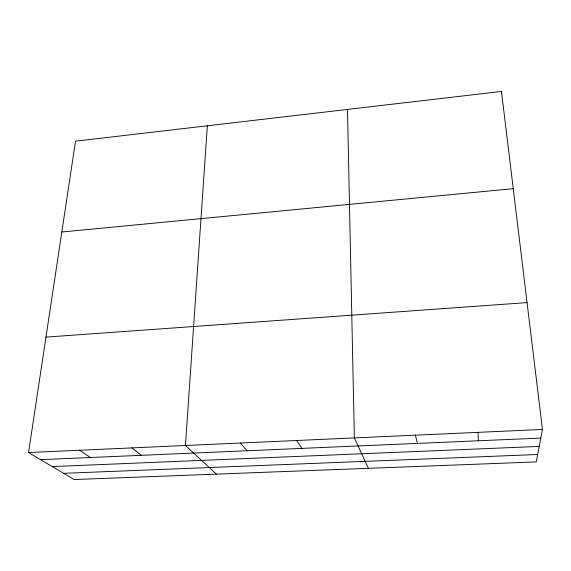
<?xml version="1.0" encoding="UTF-8"?>
<svg xmlns="http://www.w3.org/2000/svg" width="571" height="571" viewBox="0 0 571 571"><rect width="100%" height="100%" fill="white"/><g stroke="black" fill="none" stroke-linecap="round" stroke-linejoin="round"><path stroke-width="0.86" d="M501.417 93.137L501.459 91.446L75.529 141.18L28.55 452.546L74.144 479.554L536.255 461.918L542.45 429.456L501.459 91.446M207.344 125.791L185.447 445.501L216.409 474.123M61.825 231.997L513.25 188.666M45.966 337.111L527.062 302.594M28.55 452.546L542.45 429.456M40.562 459.662L540.801 438.078M52.232 466.578L539.217 446.415M63.638 473.33L537.668 454.502M79.597 450.255L90.389 457.514M131.88 447.907L141.394 455.315M240.348 443.032L247.115 450.755M296.635 440.505L301.916 448.385M368.395 468.32L354.355 437.907L347.489 109.425M415.381 435.166L417.408 443.403M478.055 432.354L478.298 440.776"/></g></svg>
